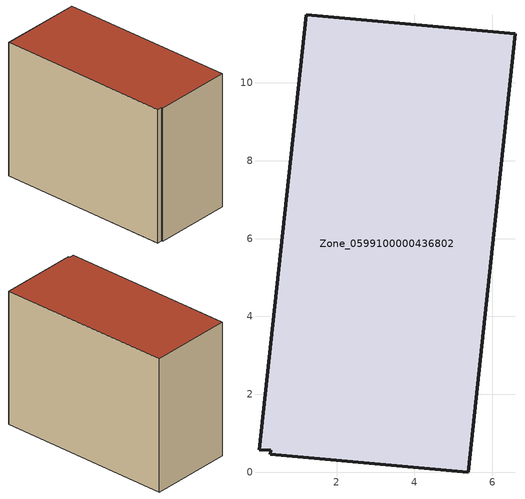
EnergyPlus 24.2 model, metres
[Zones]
Zone_0599100000436802
 floor ground (C_G): 0.01,0.58 1.22,11.74 6.58,11.25 5.38,0 0.3,0.46 0.31,0.56 z0
 wall outside (C_F): 5.38,0 6.58,11.25 1.22,11.74 0.01,0.58 0.31,0.56 0.3,0.46 5.38,0 z0:8.65
 roof outside (C_R): 1.22,11.74 0.01,0.58 0.31,0.56 0.3,0.46 5.38,0 6.58,11.25 z8.65
[BUILDING]
Pand.0599100000436802: North Axis=0; Terrain=City; Loads Convergence Tolerance Value=0.04; Temperature Convergence Tolerance Value=0.4; Solar Distribution=FullExterior; Maximum Number of Warmup Days=25; Minimum Number of Warmup Days=1
[Site:Location]
Rotterdam.The.Hague.AP_ZH_NLD Design_Conditions: Latitude=51.96; Longitude=4.45; Time Zone=1; Elevation=-4.5
[SITE:GROUNDTEMPERATURE:BUILDINGSURFACE]
18, 18, 18, 18, 18, 18, 18, 18, 18, 18, 18, 18
[MATERIAL] Thermal Absorptance=0.9; Solar Absorptance=0.7; Visible Absorptance=0.7
Name | Roughness | Thickness | Conductivity | Density | Specific Heat
G.TI.2006-2014 | MediumSmooth | 0.15 | 0.06 | 540 | 1210
F.TI.2006-2014 | Rough | 0.3 | 0.12 | 1920 | 840
R.TI.2006-2014 | MediumRough | 0.2 | 0.08 | 1500 | 1000
[CONSTRUCTION]
C_G: G.TI.2006-2014
C_F: F.TI.2006-2014
C_R: R.TI.2006-2014
[ZONE]
Zone_0599100000436802: Type=1; Multiplier=1; Ceiling Height=Autocalculate; Volume=Autocalculate; Floor Area=autocalculate; Part of Total Floor Area=Yes
[ZONEINFILTRATION:DESIGNFLOWRATE]
Infil_Zone_0599100000436802: Zone or ZoneList or Space or SpaceList=Zone_0599100000436802; Schedule=AlwaysOn; Design Flow Rate Calculation Method=Flow/Area; Flow Rate per Floor Area=0.0015; Constant Term Coefficient=1; Temperature Term Coefficient=0; Velocity Term Coefficient=0; Velocity Squared Term Coefficient=0
[HVACTEMPLATE:ZONE:IDEALLOADSAIRSYSTEM]
Zone_0599100000436802: Maximum Heating Supply Air Temperature=50; Minimum Cooling Supply Air Temperature=13; Maximum Heating Supply Air Humidity Ratio=0.0156; Minimum Cooling Supply Air Humidity Ratio=0.0077; Heating Limit=NoLimit; Cooling Limit=NoLimit; Dehumidification Control Type=ConstantSensibleHeatRatio; Cooling Sensible Heat Ratio=0.7; Dehumidification Setpoint=60; Humidification Control Type=None; Humidification Setpoint=30; Outdoor Air Method=None; Outdoor Air Flow Rate per Person=0.00944; Outdoor Air Flow Rate per Zone Floor Area=0; Outdoor Air Flow Rate per Zone=0; Demand Controlled Ventilation Type=None; Outdoor Air Economizer Type=NoEconomizer; Heat Recovery Type=None; Sensible Heat Recovery Effectiveness=0.7; Latent Heat Recovery Effectiveness=0.65
[ZONECONTROL:THERMOSTAT]
ThermostatControl_Zone_0599100000436802: Zone or ZoneList=Zone_0599100000436802; Control Type Schedule=DualSetpointControlType; Control 1=Thermostat_Zone_0599100000436802; Temperature Difference Between Cutout And Setpoint=0
[THERMOSTATSETPOINT:DUALSETPOINT]
Thermostat_Zone_0599100000436802: Heating Setpoint Temperature Schedule=HeatingSetpoint_Zone_0599100000436802; Cooling Setpoint Temperature Schedule=CoolingSetpoint_Zone_0599100000436802
[SCHEDULE:COMPACT]
HeatingSetpoint_Zone_0599100000436802: Through: 12/31, For: AllDays, Until: 24:00, 21
CoolingSetpoint_Zone_0599100000436802: Through: 12/31, For: AllDays, Until: 24:00, 24
DualSetpointControlType: Through: 12/31, For: AllDays, Until: 24:00, 4
AlwaysOn: Through: 12/31, For: AllDays, Until: 24:00, 1
